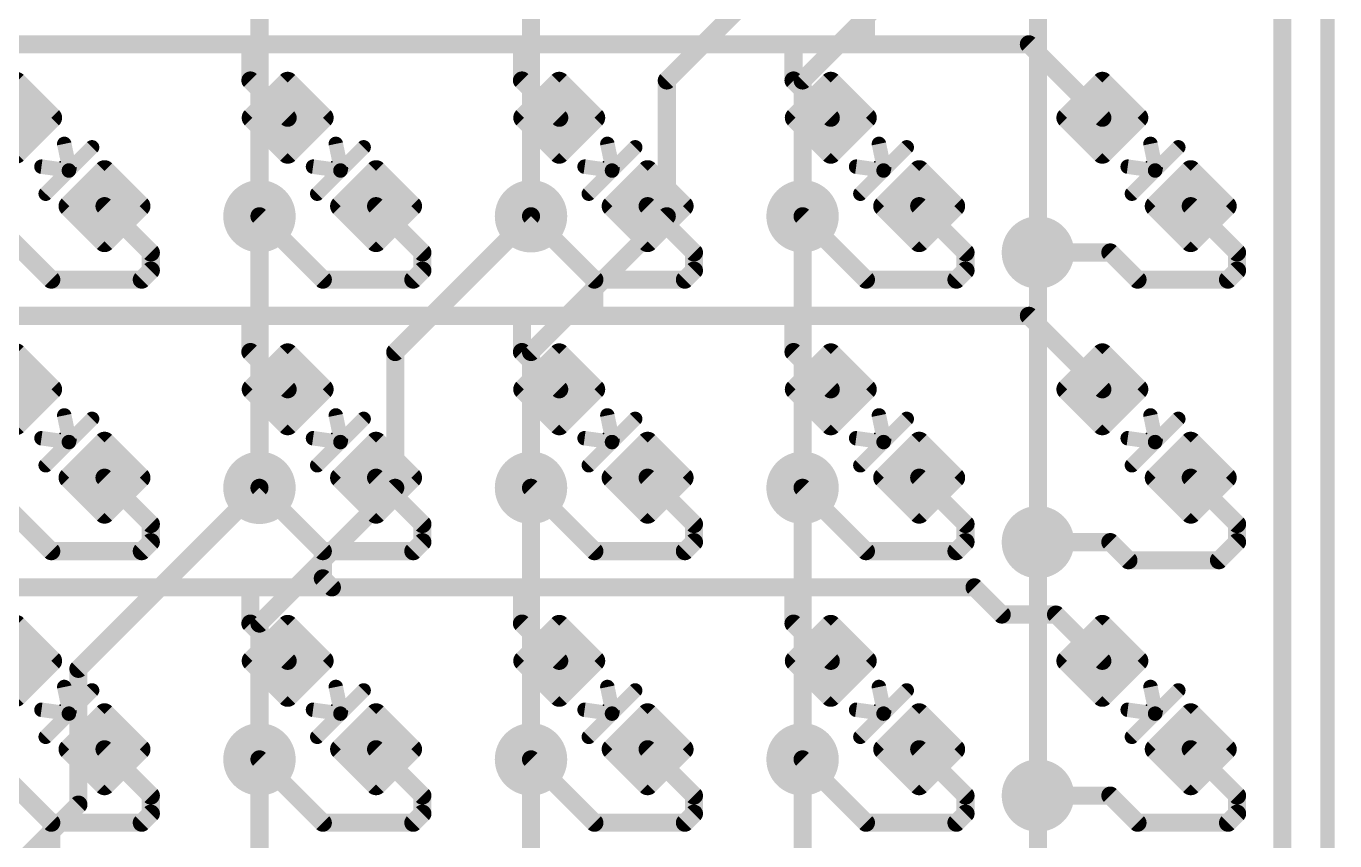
# Model space of a CAD drawing. Extents: x -39 to 68, y -22 to 43.
# Drawn here: x 9.68 to 28.04, y 18.41 to 29.84 of the extents above; entities that cross this region are included whole.
import ezdxf

# ---------------------------------------------------------------- set-up
doc = ezdxf.new("R2010")
doc.units = 0
for name, color, linetype in [('1', 12, 'CONTINUOUS'), ('16', 132, 'CONTINUOUS'), ('18', 110, 'CONTINUOUS'), ('20', 53, 'CONTINUOUS'), ('21', 41, 'CONTINUOUS'), ('23', 53, 'CONTINUOUS'), ('51', 53, 'CONTINUOUS')]:
    doc.layers.add(name, color=color, linetype=linetype)

# ---------------------------------------------------------------- blocks, each defined once
blk = doc.blocks.new('RECT160000X160000R30')
at = {"const_width": 0.15}
blk.add_lwpolyline([(0.425, -0.35), (0.425, 0.35, 0.4142), (0.35, 0.425), (-0.35, 0.425, 0.4142), (-0.425, 0.35), (-0.425, -0.35, 0.4142), (-0.35, -0.425), (0.35, -0.425, 0.4142)], format="xyb", close=True, dxfattribs=at)
blk.add_solid([(-0.3754, -0.3754), (0.3754, -0.3754), (-0.3754, 0.3754), (0.3754, 0.3754)])
blk = doc.blocks.new('ROUNDV')
at = {"const_width": 0.5}
blk.add_lwpolyline([(0, -0.25, 1), (0, 0.25, 1), (0, -0.25)], format="xyb", dxfattribs=at)

msp = doc.modelspace()

# ---------------------------------------------------------------- linework, layer by layer
at = {"layer": '1', "const_width": 0.254}
for points in [[(21.463, 30.099), (21.463, 29.591)], [(9.017, 29.591), (12.827, 29.591)], [(12.827, 29.591), (16.637, 29.591)], [(12.827, 29.083), (12.827, 29.591)], [(16.637, 29.591), (20.447, 29.591)], [(16.637, 29.083), (16.637, 29.591)], [(20.447, 29.591), (21.463, 29.591)], [(20.447, 29.083), (20.447, 29.591)], [(21.463, 29.591), (23.749, 29.591)], [(23.749, 29.591), (24.7799, 28.5601)], [(13.3499, 28.5601), (12.827, 29.083)], [(17.1599, 28.5601), (16.637, 29.083)], [(20.9699, 28.5601), (20.447, 29.083)], [(13.3499, 28.5601), (13.3499, 28.5601)], [(17.1599, 28.5601), (17.1599, 28.5601)], [(20.9699, 28.5601), (20.9699, 28.5601)], [(10.7801, 27.3199), (10.7801, 27.3199)], [(10.7801, 27.3199), (11.43, 26.67)], [(14.5901, 27.3199), (14.5901, 27.3199)], [(14.5901, 27.3199), (15.24, 26.67)], [(18.4001, 27.3199), (18.4001, 27.3199)], [(18.4001, 27.3199), (19.05, 26.67)], [(22.2101, 27.3199), (22.2101, 27.3199)], [(22.2101, 27.3199), (22.86, 26.67)], [(26.0201, 27.3199), (26.0201, 27.3199)], [(26.0201, 27.3199), (26.67, 26.67)], [(10.033, 26.289), (9.144, 27.178)], [(13.843, 26.289), (12.954, 27.178)], [(17.653, 26.289), (16.764, 27.178)], [(21.463, 26.289), (20.574, 27.178)], [(11.43, 26.67), (11.43, 26.416)], [(15.24, 26.67), (15.24, 26.416)], [(19.05, 26.67), (19.05, 26.416)], [(22.86, 26.67), (22.86, 26.416)], [(23.876, 26.67), (24.892, 26.67)], [(25.273, 26.289), (24.892, 26.67)], [(26.67, 26.67), (26.67, 26.416)], [(11.43, 26.416), (11.303, 26.289)], [(15.24, 26.416), (15.113, 26.289)], [(19.05, 26.416), (18.923, 26.289)], [(22.86, 26.416), (22.733, 26.289)], [(26.67, 26.416), (26.543, 26.289)], [(11.303, 26.289), (10.033, 26.289)], [(15.113, 26.289), (13.843, 26.289)], [(18.923, 26.289), (17.653, 26.289)], [(17.653, 26.289), (17.653, 25.781)], [(22.733, 26.289), (21.463, 26.289)], [(26.543, 26.289), (25.273, 26.289)], [(9.017, 25.781), (12.827, 25.781)], [(12.827, 25.781), (16.637, 25.781)], [(12.827, 25.273), (12.827, 25.781)], [(16.637, 25.781), (17.653, 25.781)], [(16.637, 25.273), (16.637, 25.781)], [(17.653, 25.781), (20.447, 25.781)], [(20.447, 25.781), (23.749, 25.781)], [(20.447, 25.273), (20.447, 25.781)], [(23.749, 25.781), (24.7799, 24.7501)], [(13.3499, 24.7501), (12.827, 25.273)], [(17.1599, 24.7501), (16.637, 25.273)], [(20.9699, 24.7501), (20.447, 25.273)], [(13.3499, 24.7501), (13.3499, 24.7501)], [(17.1599, 24.7501), (17.1599, 24.7501)], [(20.9699, 24.7501), (20.9699, 24.7501)], [(10.7801, 23.5099), (10.7801, 23.5099)], [(10.7801, 23.5099), (11.43, 22.86)], [(14.5901, 23.5099), (14.5901, 23.5099)], [(14.5901, 23.5099), (15.24, 22.86)], [(18.4001, 23.5099), (18.4001, 23.5099)], [(18.4001, 23.5099), (19.05, 22.86)], [(22.2101, 23.5099), (22.2101, 23.5099)], [(22.2101, 23.5099), (22.86, 22.86)], [(26.0201, 23.5099), (26.0201, 23.5099)], [(26.0201, 23.5099), (26.67, 22.86)], [(10.033, 22.479), (9.144, 23.368)], [(13.843, 22.479), (12.954, 23.368)], [(17.653, 22.479), (16.764, 23.368)], [(21.463, 22.479), (20.574, 23.368)], [(11.43, 22.86), (11.43, 22.606)], [(15.24, 22.86), (15.24, 22.606)], [(19.05, 22.86), (19.05, 22.606)], [(22.86, 22.86), (22.86, 22.606)], [(26.67, 22.86), (26.67, 22.606)], [(11.303, 22.479), (10.033, 22.479)], [(11.43, 22.606), (11.303, 22.479)], [(15.113, 22.479), (13.843, 22.479)], [(13.843, 22.479), (13.843, 22.098)], [(15.24, 22.606), (15.113, 22.479)], [(18.923, 22.479), (17.653, 22.479)], [(19.05, 22.606), (18.923, 22.479)], [(22.733, 22.479), (21.463, 22.479)], [(22.86, 22.606), (22.733, 22.479)], [(23.876, 22.606), (24.892, 22.606)], [(24.892, 22.606), (25.146, 22.352)], [(26.416, 22.352), (26.67, 22.606)], [(25.146, 22.352), (26.416, 22.352)], [(13.843, 22.098), (13.97, 21.971)], [(9.017, 21.971), (12.827, 21.971)], [(12.827, 21.971), (13.97, 21.971)], [(12.827, 21.463), (12.827, 21.971)], [(13.97, 21.971), (16.637, 21.971)], [(16.637, 21.971), (20.447, 21.971)], [(16.637, 21.463), (16.637, 21.971)], [(20.447, 21.463), (20.447, 21.971)], [(20.447, 21.971), (22.987, 21.971)], [(22.987, 21.971), (23.368, 21.59)], [(23.368, 21.59), (24.13, 21.59)], [(24.13, 21.59), (24.7799, 20.9401)], [(13.3499, 20.9401), (12.827, 21.463)], [(17.1599, 20.9401), (16.637, 21.463)], [(20.9699, 20.9401), (20.447, 21.463)], [(13.3499, 20.9401), (13.3499, 20.9401)], [(17.1599, 20.9401), (17.1599, 20.9401)], [(20.9699, 20.9401), (20.9699, 20.9401)], [(10.033, 18.669), (9.144, 19.558)], [(10.7801, 19.6999), (10.7801, 19.6999)], [(10.7801, 19.6999), (11.43, 19.05)], [(13.843, 18.669), (12.954, 19.558)], [(14.5901, 19.6999), (14.5901, 19.6999)], [(14.5901, 19.6999), (15.24, 19.05)], [(17.653, 18.669), (16.764, 19.558)], [(18.4001, 19.6999), (18.4001, 19.6999)], [(18.4001, 19.6999), (19.05, 19.05)], [(21.463, 18.669), (20.574, 19.558)], [(22.2101, 19.6999), (22.2101, 19.6999)], [(22.2101, 19.6999), (22.86, 19.05)], [(26.0201, 19.6999), (26.0201, 19.6999)], [(26.0201, 19.6999), (26.67, 19.05)], [(11.43, 19.05), (11.43, 18.796)], [(15.24, 19.05), (15.24, 18.796)], [(19.05, 19.05), (19.05, 18.796)], [(22.86, 19.05), (22.86, 18.796)], [(23.876, 19.05), (24.892, 19.05)], [(24.892, 19.05), (25.273, 18.669)], [(26.67, 19.05), (26.67, 18.796)], [(11.43, 18.796), (11.303, 18.669)], [(15.24, 18.796), (15.113, 18.669)], [(19.05, 18.796), (18.923, 18.669)], [(22.86, 18.796), (22.733, 18.669)], [(26.67, 18.796), (26.543, 18.669)], [(11.303, 18.669), (10.033, 18.669)], [(10.033, 18.669), (10.033, 18.161)], [(15.113, 18.669), (13.843, 18.669)], [(18.923, 18.669), (17.653, 18.669)], [(22.733, 18.669), (21.463, 18.669)], [(26.543, 18.669), (25.273, 18.669)]]:
    msp.add_lwpolyline(points, dxfattribs=at)
at = {"layer": '1', "const_width": 0.127}
for points in [[(12.827, 29.6545, 1), (12.827, 29.5275)], [(12.8905, 29.591, 1), (12.7635, 29.591)], [(12.827, 29.5275, 1), (12.827, 29.6545)], [(16.637, 29.6545, 1), (16.637, 29.5275)], [(16.7005, 29.591, 1), (16.5735, 29.591)], [(16.637, 29.5275, 1), (16.637, 29.6545)], [(20.447, 29.6545, 1), (20.447, 29.5275)], [(20.5105, 29.591, 1), (20.3835, 29.591)], [(20.447, 29.5275, 1), (20.447, 29.6545)], [(21.463, 29.6545, 1), (21.463, 29.5275)], [(21.3995, 29.591, 1), (21.5265, 29.591)], [(21.463, 29.5275, 1), (21.463, 29.6545)], [(23.7939, 29.6359, 1), (23.7041, 29.5461)], [(23.749, 29.5275, 1), (23.749, 29.6545)], [(12.8719, 29.1279, 1), (12.7821, 29.0381)], [(16.6819, 29.1279, 1), (16.5921, 29.0381)], [(20.4919, 29.1279, 1), (20.4021, 29.0381)], [(12.7635, 29.083, 1), (12.8905, 29.083)], [(16.5735, 29.083, 1), (16.7005, 29.083)], [(20.3835, 29.083, 1), (20.5105, 29.083)], [(13.4134, 28.5601, 1), (13.2864, 28.5601)], [(13.305, 28.5152, 1), (13.3948, 28.605)], [(17.2234, 28.5601, 1), (17.0964, 28.5601)], [(17.115, 28.5152, 1), (17.2048, 28.605)], [(21.0334, 28.5601, 1), (20.9064, 28.5601)], [(20.925, 28.5152, 1), (21.0148, 28.605)], [(24.735, 28.5152, 1), (24.8248, 28.605)], [(13.2864, 28.5601, 1), (13.4134, 28.5601)], [(17.0964, 28.5601, 1), (17.2234, 28.5601)], [(20.9064, 28.5601, 1), (21.0334, 28.5601)], [(10.7801, 27.3834, 1), (10.7801, 27.2564)], [(10.825, 27.3648, 1), (10.7352, 27.275)], [(10.7801, 27.2564, 1), (10.7801, 27.3834)], [(14.5901, 27.3834, 1), (14.5901, 27.2564)], [(14.635, 27.3648, 1), (14.5452, 27.275)], [(14.5901, 27.2564, 1), (14.5901, 27.3834)], [(18.4001, 27.3834, 1), (18.4001, 27.2564)], [(18.445, 27.3648, 1), (18.3552, 27.275)], [(18.4001, 27.2564, 1), (18.4001, 27.3834)], [(22.2101, 27.3834, 1), (22.2101, 27.2564)], [(22.255, 27.3648, 1), (22.1652, 27.275)], [(22.2101, 27.2564, 1), (22.2101, 27.3834)], [(26.0201, 27.3834, 1), (26.0201, 27.2564)], [(26.065, 27.3648, 1), (25.9752, 27.275)], [(26.0201, 27.2564, 1), (26.0201, 27.3834)], [(12.9989, 27.2229, 1), (12.9091, 27.1331)], [(16.8089, 27.2229, 1), (16.7191, 27.1331)], [(20.6189, 27.2229, 1), (20.5291, 27.1331)], [(11.4935, 26.67, 1), (11.3665, 26.67)], [(11.3851, 26.6251, 1), (11.4749, 26.7149)], [(15.3035, 26.67, 1), (15.1765, 26.67)], [(15.1951, 26.6251, 1), (15.2849, 26.7149)], [(19.1135, 26.67, 1), (18.9865, 26.67)], [(19.0051, 26.6251, 1), (19.0949, 26.7149)], [(22.9235, 26.67, 1), (22.7965, 26.67)], [(22.8151, 26.6251, 1), (22.9049, 26.7149)], [(23.876, 26.7335, 1), (23.876, 26.6065)], [(24.9369, 26.7149, 1), (24.8471, 26.6251)], [(24.892, 26.6065, 1), (24.892, 26.7335)], [(26.7335, 26.67, 1), (26.6065, 26.67)], [(26.6251, 26.6251, 1), (26.7149, 26.7149)], [(11.3665, 26.416, 1), (11.4935, 26.416)], [(11.4749, 26.3711, 1), (11.3851, 26.4609)], [(15.1765, 26.416, 1), (15.3035, 26.416)], [(15.2849, 26.3711, 1), (15.1951, 26.4609)], [(18.9865, 26.416, 1), (19.1135, 26.416)], [(19.0949, 26.3711, 1), (19.0051, 26.4609)], [(22.7965, 26.416, 1), (22.9235, 26.416)], [(22.9049, 26.3711, 1), (22.8151, 26.4609)], [(26.6065, 26.416, 1), (26.7335, 26.416)], [(26.7149, 26.3711, 1), (26.6251, 26.4609)], [(10.033, 26.3525, 1), (10.033, 26.2255)], [(9.9881, 26.2441, 1), (10.0779, 26.3339)], [(11.2581, 26.3339, 1), (11.3479, 26.2441)], [(11.303, 26.2255, 1), (11.303, 26.3525)], [(13.843, 26.3525, 1), (13.843, 26.2255)], [(13.7981, 26.2441, 1), (13.8879, 26.3339)], [(15.0681, 26.3339, 1), (15.1579, 26.2441)], [(15.113, 26.2255, 1), (15.113, 26.3525)], [(17.653, 26.3525, 1), (17.653, 26.2255)], [(17.7165, 26.289, 1), (17.5895, 26.289)], [(17.6081, 26.2441, 1), (17.6979, 26.3339)], [(18.8781, 26.3339, 1), (18.9679, 26.2441)], [(18.923, 26.2255, 1), (18.923, 26.3525)], [(21.463, 26.3525, 1), (21.463, 26.2255)], [(21.4181, 26.2441, 1), (21.5079, 26.3339)], [(22.6881, 26.3339, 1), (22.7779, 26.2441)], [(22.733, 26.2255, 1), (22.733, 26.3525)], [(25.273, 26.3525, 1), (25.273, 26.2255)], [(25.2281, 26.2441, 1), (25.3179, 26.3339)], [(26.4981, 26.3339, 1), (26.5879, 26.2441)], [(26.543, 26.2255, 1), (26.543, 26.3525)], [(12.827, 25.8445, 1), (12.827, 25.7175)], [(12.8905, 25.781, 1), (12.7635, 25.781)], [(12.827, 25.7175, 1), (12.827, 25.8445)], [(16.637, 25.8445, 1), (16.637, 25.7175)], [(16.7005, 25.781, 1), (16.5735, 25.781)], [(16.637, 25.7175, 1), (16.637, 25.8445)], [(17.653, 25.8445, 1), (17.653, 25.7175)], [(17.653, 25.7175, 1), (17.653, 25.8445)], [(20.447, 25.8445, 1), (20.447, 25.7175)], [(20.5105, 25.781, 1), (20.3835, 25.781)], [(20.447, 25.7175, 1), (20.447, 25.8445)], [(23.7939, 25.8259, 1), (23.7041, 25.7361)], [(23.749, 25.7175, 1), (23.749, 25.8445)], [(17.5895, 25.781, 1), (17.7165, 25.781)], [(12.8719, 25.3179, 1), (12.7821, 25.2281)], [(16.6819, 25.3179, 1), (16.5921, 25.2281)], [(20.4919, 25.3179, 1), (20.4021, 25.2281)], [(12.7635, 25.273, 1), (12.8905, 25.273)], [(16.5735, 25.273, 1), (16.7005, 25.273)], [(20.3835, 25.273, 1), (20.5105, 25.273)], [(13.4134, 24.7501, 1), (13.2864, 24.7501)], [(13.2864, 24.7501, 1), (13.4134, 24.7501)], [(13.305, 24.7052, 1), (13.3948, 24.795)], [(17.2234, 24.7501, 1), (17.0964, 24.7501)], [(17.0964, 24.7501, 1), (17.2234, 24.7501)], [(17.115, 24.7052, 1), (17.2048, 24.795)], [(21.0334, 24.7501, 1), (20.9064, 24.7501)], [(20.9064, 24.7501, 1), (21.0334, 24.7501)], [(20.925, 24.7052, 1), (21.0148, 24.795)], [(24.735, 24.7052, 1), (24.8248, 24.795)], [(10.7801, 23.5734, 1), (10.7801, 23.4464)], [(10.825, 23.5548, 1), (10.7352, 23.465)], [(10.7801, 23.4464, 1), (10.7801, 23.5734)], [(14.5901, 23.5734, 1), (14.5901, 23.4464)], [(14.635, 23.5548, 1), (14.5452, 23.465)], [(14.5901, 23.4464, 1), (14.5901, 23.5734)], [(18.4001, 23.5734, 1), (18.4001, 23.4464)], [(18.445, 23.5548, 1), (18.3552, 23.465)], [(18.4001, 23.4464, 1), (18.4001, 23.5734)], [(22.2101, 23.5734, 1), (22.2101, 23.4464)], [(22.255, 23.5548, 1), (22.1652, 23.465)], [(22.2101, 23.4464, 1), (22.2101, 23.5734)], [(26.0201, 23.5734, 1), (26.0201, 23.4464)], [(26.065, 23.5548, 1), (25.9752, 23.465)], [(26.0201, 23.4464, 1), (26.0201, 23.5734)], [(12.9989, 23.4129, 1), (12.9091, 23.3231)], [(16.8089, 23.4129, 1), (16.7191, 23.3231)], [(20.6189, 23.4129, 1), (20.5291, 23.3231)], [(11.4935, 22.86, 1), (11.3665, 22.86)], [(11.3851, 22.8151, 1), (11.4749, 22.9049)], [(15.3035, 22.86, 1), (15.1765, 22.86)], [(15.1951, 22.8151, 1), (15.2849, 22.9049)], [(19.1135, 22.86, 1), (18.9865, 22.86)], [(19.0051, 22.8151, 1), (19.0949, 22.9049)], [(22.9235, 22.86, 1), (22.7965, 22.86)], [(22.8151, 22.8151, 1), (22.9049, 22.9049)], [(26.7335, 22.86, 1), (26.6065, 22.86)], [(26.6251, 22.8151, 1), (26.7149, 22.9049)], [(10.033, 22.5425, 1), (10.033, 22.4155)], [(9.9881, 22.4341, 1), (10.0779, 22.5239)], [(11.2581, 22.5239, 1), (11.3479, 22.4341)], [(11.303, 22.4155, 1), (11.303, 22.5425)], [(11.3665, 22.606, 1), (11.4935, 22.606)], [(11.4749, 22.5611, 1), (11.3851, 22.6509)], [(13.843, 22.5425, 1), (13.843, 22.4155)], [(13.9065, 22.479, 1), (13.7795, 22.479)], [(13.7981, 22.4341, 1), (13.8879, 22.5239)], [(15.0681, 22.5239, 1), (15.1579, 22.4341)], [(15.113, 22.4155, 1), (15.113, 22.5425)], [(15.1765, 22.606, 1), (15.3035, 22.606)], [(15.2849, 22.5611, 1), (15.1951, 22.6509)], [(17.653, 22.5425, 1), (17.653, 22.4155)], [(17.6081, 22.4341, 1), (17.6979, 22.5239)], [(18.8781, 22.5239, 1), (18.9679, 22.4341)], [(18.923, 22.4155, 1), (18.923, 22.5425)], [(18.9865, 22.606, 1), (19.1135, 22.606)], [(19.0949, 22.5611, 1), (19.0051, 22.6509)], [(21.463, 22.5425, 1), (21.463, 22.4155)], [(21.4181, 22.4341, 1), (21.5079, 22.5239)], [(22.6881, 22.5239, 1), (22.7779, 22.4341)], [(22.733, 22.4155, 1), (22.733, 22.5425)], [(22.7965, 22.606, 1), (22.9235, 22.606)], [(22.9049, 22.5611, 1), (22.8151, 22.6509)], [(23.876, 22.6695, 1), (23.876, 22.5425)], [(24.9369, 22.6509, 1), (24.8471, 22.5611)], [(24.892, 22.5425, 1), (24.892, 22.6695)], [(26.6065, 22.606, 1), (26.7335, 22.606)], [(26.7149, 22.5611, 1), (26.6251, 22.6509)], [(25.146, 22.4155, 1), (25.146, 22.2885)], [(25.1011, 22.3071, 1), (25.1909, 22.3969)], [(26.3711, 22.3969, 1), (26.4609, 22.3071)], [(26.416, 22.2885, 1), (26.416, 22.4155)], [(13.8879, 22.1429, 1), (13.7981, 22.0531)], [(12.827, 22.0345, 1), (12.827, 21.9075)], [(12.8905, 21.971, 1), (12.7635, 21.971)], [(12.827, 21.9075, 1), (12.827, 22.0345)], [(13.7795, 22.098, 1), (13.9065, 22.098)], [(13.97, 22.0345, 1), (13.97, 21.9075)], [(13.9251, 21.9261, 1), (14.0149, 22.0159)], [(13.97, 21.9075, 1), (13.97, 22.0345)], [(16.637, 22.0345, 1), (16.637, 21.9075)], [(16.7005, 21.971, 1), (16.5735, 21.971)], [(16.637, 21.9075, 1), (16.637, 22.0345)], [(20.5105, 21.971, 1), (20.3835, 21.971)], [(20.447, 22.0345, 1), (20.447, 21.9075)], [(20.447, 21.9075, 1), (20.447, 22.0345)], [(23.0319, 22.0159, 1), (22.9421, 21.9261)], [(22.987, 21.9075, 1), (22.987, 22.0345)], [(23.368, 21.6535, 1), (23.368, 21.5265)], [(23.3231, 21.5451, 1), (23.4129, 21.6349)], [(24.1749, 21.6349, 1), (24.0851, 21.5451)], [(24.13, 21.5265, 1), (24.13, 21.6535)], [(12.8719, 21.5079, 1), (12.7821, 21.4181)], [(12.7635, 21.463, 1), (12.8905, 21.463)], [(16.6819, 21.5079, 1), (16.5921, 21.4181)], [(16.5735, 21.463, 1), (16.7005, 21.463)], [(20.4919, 21.5079, 1), (20.4021, 21.4181)], [(20.3835, 21.463, 1), (20.5105, 21.463)], [(13.4134, 20.9401, 1), (13.2864, 20.9401)], [(13.2864, 20.9401, 1), (13.4134, 20.9401)], [(13.305, 20.8952, 1), (13.3948, 20.985)], [(17.2234, 20.9401, 1), (17.0964, 20.9401)], [(17.0964, 20.9401, 1), (17.2234, 20.9401)], [(17.115, 20.8952, 1), (17.2048, 20.985)], [(21.0334, 20.9401, 1), (20.9064, 20.9401)], [(20.9064, 20.9401, 1), (21.0334, 20.9401)], [(20.925, 20.8952, 1), (21.0148, 20.985)], [(24.735, 20.8952, 1), (24.8248, 20.985)], [(10.7801, 19.7634, 1), (10.7801, 19.6364)], [(10.825, 19.7448, 1), (10.7352, 19.655)], [(10.7801, 19.6364, 1), (10.7801, 19.7634)], [(12.9989, 19.6029, 1), (12.9091, 19.5131)], [(14.5901, 19.7634, 1), (14.5901, 19.6364)], [(14.635, 19.7448, 1), (14.5452, 19.655)], [(14.5901, 19.6364, 1), (14.5901, 19.7634)], [(16.8089, 19.6029, 1), (16.7191, 19.5131)], [(18.4001, 19.7634, 1), (18.4001, 19.6364)], [(18.445, 19.7448, 1), (18.3552, 19.655)], [(18.4001, 19.6364, 1), (18.4001, 19.7634)], [(20.6189, 19.6029, 1), (20.5291, 19.5131)], [(22.2101, 19.7634, 1), (22.2101, 19.6364)], [(22.255, 19.7448, 1), (22.1652, 19.655)], [(22.2101, 19.6364, 1), (22.2101, 19.7634)], [(26.0201, 19.7634, 1), (26.0201, 19.6364)], [(26.065, 19.7448, 1), (25.9752, 19.655)], [(26.0201, 19.6364, 1), (26.0201, 19.7634)], [(11.4935, 19.05, 1), (11.3665, 19.05)], [(11.3851, 19.0051, 1), (11.4749, 19.0949)], [(15.3035, 19.05, 1), (15.1765, 19.05)], [(15.1951, 19.0051, 1), (15.2849, 19.0949)], [(19.1135, 19.05, 1), (18.9865, 19.05)], [(19.0051, 19.0051, 1), (19.0949, 19.0949)], [(22.9235, 19.05, 1), (22.7965, 19.05)], [(22.8151, 19.0051, 1), (22.9049, 19.0949)], [(23.876, 19.1135, 1), (23.876, 18.9865)], [(24.9369, 19.0949, 1), (24.8471, 19.0051)], [(24.892, 18.9865, 1), (24.892, 19.1135)], [(26.7335, 19.05, 1), (26.6065, 19.05)], [(26.6251, 19.0051, 1), (26.7149, 19.0949)], [(11.4749, 18.7511, 1), (11.3851, 18.8409)], [(15.2849, 18.7511, 1), (15.1951, 18.8409)], [(19.0949, 18.7511, 1), (19.0051, 18.8409)], [(22.9049, 18.7511, 1), (22.8151, 18.8409)], [(26.7149, 18.7511, 1), (26.6251, 18.8409)], [(10.033, 18.7325, 1), (10.033, 18.6055)], [(10.0965, 18.669, 1), (9.9695, 18.669)], [(9.9881, 18.6241, 1), (10.0779, 18.7139)], [(11.2581, 18.7139, 1), (11.3479, 18.6241)], [(11.303, 18.6055, 1), (11.303, 18.7325)], [(11.3665, 18.796, 1), (11.4935, 18.796)], [(13.843, 18.7325, 1), (13.843, 18.6055)], [(13.7981, 18.6241, 1), (13.8879, 18.7139)], [(15.0681, 18.7139, 1), (15.1579, 18.6241)], [(15.113, 18.6055, 1), (15.113, 18.7325)], [(15.1765, 18.796, 1), (15.3035, 18.796)], [(17.653, 18.7325, 1), (17.653, 18.6055)], [(17.6081, 18.6241, 1), (17.6979, 18.7139)], [(18.8781, 18.7139, 1), (18.9679, 18.6241)], [(18.923, 18.6055, 1), (18.923, 18.7325)], [(18.9865, 18.796, 1), (19.1135, 18.796)], [(21.463, 18.7325, 1), (21.463, 18.6055)], [(21.4181, 18.6241, 1), (21.5079, 18.7139)], [(22.6881, 18.7139, 1), (22.7779, 18.6241)], [(22.733, 18.6055, 1), (22.733, 18.7325)], [(22.7965, 18.796, 1), (22.9235, 18.796)], [(25.273, 18.7325, 1), (25.273, 18.6055)], [(25.2281, 18.6241, 1), (25.3179, 18.7139)], [(26.4981, 18.7139, 1), (26.5879, 18.6241)], [(26.543, 18.6055, 1), (26.543, 18.7325)], [(26.6065, 18.796, 1), (26.7335, 18.796)]]:
    msp.add_lwpolyline(points, format="xyb", dxfattribs=at)
at = {"layer": '16', "const_width": 0.254}
for points in [[(12.954, 30.988), (12.954, 27.178)], [(16.764, 30.988), (16.764, 27.178)], [(18.669, 29.083), (20.574, 30.988)], [(20.574, 29.083), (22.479, 30.988)], [(23.876, 30.48), (23.876, 26.67)], [(18.669, 27.178), (18.669, 29.083)], [(20.574, 27.178), (20.574, 29.083)], [(12.954, 27.178), (12.954, 23.368)], [(14.859, 25.273), (16.764, 27.178)], [(16.764, 25.273), (18.669, 27.178)], [(20.574, 27.178), (20.574, 23.368)], [(23.876, 26.67), (23.876, 22.606)], [(14.859, 25.273), (14.859, 23.368)], [(16.764, 23.368), (16.764, 25.273)], [(10.414, 20.828), (12.954, 23.368)], [(14.859, 23.368), (12.954, 21.463)], [(16.764, 23.368), (16.764, 19.558)], [(20.574, 23.368), (20.574, 19.558)], [(23.876, 22.606), (23.876, 19.05)], [(12.954, 21.463), (12.954, 19.558)], [(10.414, 20.828), (10.414, 18.923)], [(12.954, 19.558), (12.954, 15.748)], [(16.764, 19.558), (16.764, 15.748)], [(20.574, 19.558), (20.574, 15.748)], [(23.876, 19.05), (23.876, 15.24)], [(10.414, 18.923), (9.144, 17.653)]]:
    msp.add_lwpolyline(points, dxfattribs=at)
at = {"layer": '16', "const_width": 0.127}
for points in [[(18.7325, 29.083, 1), (18.6055, 29.083)], [(20.6375, 29.083, 1), (20.5105, 29.083)], [(18.6241, 29.1279, 1), (18.7139, 29.0381)], [(20.5291, 29.1279, 1), (20.6189, 29.0381)], [(13.0175, 27.178, 1), (12.8905, 27.178)], [(12.8905, 27.178, 1), (13.0175, 27.178)], [(16.7005, 27.178, 1), (16.8275, 27.178)], [(16.8089, 27.1331, 1), (16.7191, 27.2229)], [(18.6055, 27.178, 1), (18.7325, 27.178)], [(18.7139, 27.1331, 1), (18.6241, 27.2229)], [(20.6375, 27.178, 1), (20.5105, 27.178)], [(20.5105, 27.178, 1), (20.6375, 27.178)], [(23.9395, 26.67, 1), (23.8125, 26.67)], [(23.8125, 26.67, 1), (23.9395, 26.67)], [(14.9225, 25.273, 1), (14.7955, 25.273)], [(14.8141, 25.3179, 1), (14.9039, 25.2281)], [(16.8275, 25.273, 1), (16.7005, 25.273)], [(16.7191, 25.3179, 1), (16.8089, 25.2281)], [(12.8905, 23.368, 1), (13.0175, 23.368)], [(12.9989, 23.3231, 1), (12.9091, 23.4129)], [(14.7955, 23.368, 1), (14.9225, 23.368)], [(14.9039, 23.3231, 1), (14.8141, 23.4129)], [(16.8275, 23.368, 1), (16.7005, 23.368)], [(16.7005, 23.368, 1), (16.8275, 23.368)], [(20.6375, 23.368, 1), (20.5105, 23.368)], [(20.5105, 23.368, 1), (20.6375, 23.368)], [(23.9395, 22.606, 1), (23.8125, 22.606)], [(23.8125, 22.606, 1), (23.9395, 22.606)], [(13.0175, 21.463, 1), (12.8905, 21.463)], [(12.9091, 21.5079, 1), (12.9989, 21.4181)], [(10.4775, 20.828, 1), (10.3505, 20.828)], [(10.3691, 20.8729, 1), (10.4589, 20.7831)], [(13.0175, 19.558, 1), (12.8905, 19.558)], [(16.8275, 19.558, 1), (16.7005, 19.558)], [(20.6375, 19.558, 1), (20.5105, 19.558)], [(12.8905, 19.558, 1), (13.0175, 19.558)], [(16.7005, 19.558, 1), (16.8275, 19.558)], [(20.5105, 19.558, 1), (20.6375, 19.558)], [(23.9395, 19.05, 1), (23.8125, 19.05)], [(23.8125, 19.05, 1), (23.9395, 19.05)], [(10.3505, 18.923, 1), (10.4775, 18.923)], [(10.4589, 18.8781, 1), (10.3691, 18.9679)]]:
    msp.add_lwpolyline(points, format="xyb", dxfattribs=at)
at = {"layer": '20', "const_width": 0.2032}
msp.add_lwpolyline([(27.94, 43.18), (27.94, 6.35)], dxfattribs=at)
at = {"layer": '21', "const_width": 0.1016}
for points in [[(10.2652, 28.2038, 1), (10.1657, 28.1831)], [(14.0752, 28.2038, 1), (13.9757, 28.1831)], [(17.8852, 28.2038, 1), (17.7857, 28.1831)], [(21.6952, 28.2038, 1), (21.5957, 28.1831)], [(25.5052, 28.2038, 1), (25.4057, 28.1831)], [(10.6414, 28.1091, 1), (10.5696, 28.181)], [(14.4514, 28.1091, 1), (14.3796, 28.181)], [(18.2614, 28.1091, 1), (18.1896, 28.181)], [(22.0714, 28.1091, 1), (21.9996, 28.181)], [(25.8814, 28.1091, 1), (25.8096, 28.181)], [(9.9027, 27.924, 1), (9.8886, 27.8234)], [(10.2375, 27.8383, 1), (10.337, 27.859)], [(10.3161, 27.7839, 1), (10.2443, 27.8557)], [(10.2732, 27.7695, 1), (10.2873, 27.8701)], [(13.7127, 27.924, 1), (13.6986, 27.8234)], [(14.0475, 27.8383, 1), (14.147, 27.859)], [(14.1261, 27.7839, 1), (14.0543, 27.8557)], [(14.0832, 27.7695, 1), (14.0973, 27.8701)], [(17.5227, 27.924, 1), (17.5086, 27.8234)], [(17.8575, 27.8383, 1), (17.957, 27.859)], [(17.9361, 27.7839, 1), (17.8643, 27.8557)], [(17.8932, 27.7695, 1), (17.9073, 27.8701)], [(21.3327, 27.924, 1), (21.3186, 27.8234)], [(21.6675, 27.8383, 1), (21.767, 27.859)], [(21.7461, 27.7839, 1), (21.6743, 27.8557)], [(21.7032, 27.7695, 1), (21.7173, 27.8701)], [(25.1427, 27.924, 1), (25.1286, 27.8234)], [(25.4775, 27.8383, 1), (25.577, 27.859)], [(25.5561, 27.7839, 1), (25.4843, 27.8557)], [(25.5132, 27.7695, 1), (25.5273, 27.8701)], [(10.2443, 27.8557, 1), (10.3161, 27.7839)], [(14.0543, 27.8557, 1), (14.1261, 27.7839)], [(17.8643, 27.8557, 1), (17.9361, 27.7839)], [(21.6743, 27.8557, 1), (21.7461, 27.7839)], [(25.4843, 27.8557, 1), (25.5561, 27.7839)], [(9.919, 27.5304, 1), (9.9909, 27.4586)], [(13.729, 27.5304, 1), (13.8009, 27.4586)], [(17.539, 27.5304, 1), (17.6109, 27.4586)], [(21.349, 27.5304, 1), (21.4209, 27.4586)], [(25.159, 27.5304, 1), (25.2309, 27.4586)], [(10.2652, 24.3938, 1), (10.1657, 24.3731)], [(10.6414, 24.2991, 1), (10.5696, 24.371)], [(14.0752, 24.3938, 1), (13.9757, 24.3731)], [(14.4514, 24.2991, 1), (14.3796, 24.371)], [(17.8852, 24.3938, 1), (17.7857, 24.3731)], [(18.2614, 24.2991, 1), (18.1896, 24.371)], [(21.6952, 24.3938, 1), (21.5957, 24.3731)], [(22.0714, 24.2991, 1), (21.9996, 24.371)], [(25.5052, 24.3938, 1), (25.4057, 24.3731)], [(25.8814, 24.2991, 1), (25.8096, 24.371)], [(9.9027, 24.114, 1), (9.8886, 24.0134)], [(10.2443, 24.0457, 1), (10.3161, 23.9739)], [(10.2375, 24.0283, 1), (10.337, 24.049)], [(10.3161, 23.9739, 1), (10.2443, 24.0457)], [(10.2732, 23.9595, 1), (10.2873, 24.0601)], [(13.7127, 24.114, 1), (13.6986, 24.0134)], [(14.0543, 24.0457, 1), (14.1261, 23.9739)], [(14.0475, 24.0283, 1), (14.147, 24.049)], [(14.1261, 23.9739, 1), (14.0543, 24.0457)], [(14.0832, 23.9595, 1), (14.0973, 24.0601)], [(17.5227, 24.114, 1), (17.5086, 24.0134)], [(17.8643, 24.0457, 1), (17.9361, 23.9739)], [(17.8575, 24.0283, 1), (17.957, 24.049)], [(17.9361, 23.9739, 1), (17.8643, 24.0457)], [(17.8932, 23.9595, 1), (17.9073, 24.0601)], [(21.3327, 24.114, 1), (21.3186, 24.0134)], [(21.6743, 24.0457, 1), (21.7461, 23.9739)], [(21.6675, 24.0283, 1), (21.767, 24.049)], [(21.7461, 23.9739, 1), (21.6743, 24.0457)], [(21.7032, 23.9595, 1), (21.7173, 24.0601)], [(25.1427, 24.114, 1), (25.1286, 24.0134)], [(25.4843, 24.0457, 1), (25.5561, 23.9739)], [(25.4775, 24.0283, 1), (25.577, 24.049)], [(25.5561, 23.9739, 1), (25.4843, 24.0457)], [(25.5132, 23.9595, 1), (25.5273, 24.0601)], [(9.919, 23.7204, 1), (9.9909, 23.6486)], [(13.729, 23.7204, 1), (13.8009, 23.6486)], [(17.539, 23.7204, 1), (17.6109, 23.6486)], [(21.349, 23.7204, 1), (21.4209, 23.6486)], [(25.159, 23.7204, 1), (25.2309, 23.6486)], [(10.2652, 20.5838, 1), (10.1657, 20.5631)], [(10.6414, 20.4891, 1), (10.5696, 20.561)], [(14.0752, 20.5838, 1), (13.9757, 20.5631)], [(14.4514, 20.4891, 1), (14.3796, 20.561)], [(17.8852, 20.5838, 1), (17.7857, 20.5631)], [(18.2614, 20.4891, 1), (18.1896, 20.561)], [(21.6952, 20.5838, 1), (21.5957, 20.5631)], [(22.0714, 20.4891, 1), (21.9996, 20.561)], [(25.5052, 20.5838, 1), (25.4057, 20.5631)], [(25.8814, 20.4891, 1), (25.8096, 20.561)], [(9.9027, 20.304, 1), (9.8886, 20.2034)], [(10.2443, 20.2357, 1), (10.3161, 20.1639)], [(10.2375, 20.2183, 1), (10.337, 20.239)], [(10.3161, 20.1639, 1), (10.2443, 20.2357)], [(10.2732, 20.1495, 1), (10.2873, 20.2501)], [(13.7127, 20.304, 1), (13.6986, 20.2034)], [(14.0543, 20.2357, 1), (14.1261, 20.1639)], [(14.0475, 20.2183, 1), (14.147, 20.239)], [(14.1261, 20.1639, 1), (14.0543, 20.2357)], [(14.0832, 20.1495, 1), (14.0973, 20.2501)], [(17.5227, 20.304, 1), (17.5086, 20.2034)], [(17.8643, 20.2357, 1), (17.9361, 20.1639)], [(17.8575, 20.2183, 1), (17.957, 20.239)], [(17.9361, 20.1639, 1), (17.8643, 20.2357)], [(17.8932, 20.1495, 1), (17.9073, 20.2501)], [(21.3327, 20.304, 1), (21.3186, 20.2034)], [(21.6743, 20.2357, 1), (21.7461, 20.1639)], [(21.6675, 20.2183, 1), (21.767, 20.239)], [(21.7461, 20.1639, 1), (21.6743, 20.2357)], [(21.7032, 20.1495, 1), (21.7173, 20.2501)], [(25.1427, 20.304, 1), (25.1286, 20.2034)], [(25.4843, 20.2357, 1), (25.5561, 20.1639)], [(25.4775, 20.2183, 1), (25.577, 20.239)], [(25.5561, 20.1639, 1), (25.4843, 20.2357)], [(25.5132, 20.1495, 1), (25.5273, 20.2501)], [(9.919, 19.9104, 1), (9.9909, 19.8386)], [(13.729, 19.9104, 1), (13.8009, 19.8386)], [(17.539, 19.9104, 1), (17.6109, 19.8386)], [(21.349, 19.9104, 1), (21.4209, 19.8386)], [(25.159, 19.9104, 1), (25.2309, 19.8386)]]:
    msp.add_lwpolyline(points, format="xyb", dxfattribs=at)
at = {"layer": '21', "const_width": 0.2032}
for points in [[(10.2873, 27.8486), (10.2154, 28.1934)], [(14.0973, 27.8486), (14.0254, 28.1934)], [(17.9073, 27.8486), (17.8354, 28.1934)], [(21.7173, 27.8486), (21.6454, 28.1934)], [(25.5273, 27.8486), (25.4554, 28.1934)], [(10.6055, 28.1451), (10.2802, 27.8198)], [(14.4155, 28.1451), (14.0902, 27.8198)], [(18.2255, 28.1451), (17.9002, 27.8198)], [(22.0355, 28.1451), (21.7102, 27.8198)], [(25.8455, 28.1451), (25.5202, 27.8198)], [(10.2802, 27.8198), (9.8957, 27.8737)], [(9.9549, 27.4945), (10.2802, 27.8198)], [(14.0902, 27.8198), (13.7057, 27.8737)], [(13.7649, 27.4945), (14.0902, 27.8198)], [(17.9002, 27.8198), (17.5157, 27.8737)], [(17.5749, 27.4945), (17.9002, 27.8198)], [(21.7102, 27.8198), (21.3257, 27.8737)], [(21.3849, 27.4945), (21.7102, 27.8198)], [(25.5202, 27.8198), (25.1357, 27.8737)], [(25.1949, 27.4945), (25.5202, 27.8198)], [(10.2873, 24.0386), (10.2154, 24.3834)], [(10.6055, 24.3351), (10.2802, 24.0098)], [(14.0973, 24.0386), (14.0254, 24.3834)], [(14.4155, 24.3351), (14.0902, 24.0098)], [(17.9073, 24.0386), (17.8354, 24.3834)], [(18.2255, 24.3351), (17.9002, 24.0098)], [(21.7173, 24.0386), (21.6454, 24.3834)], [(22.0355, 24.3351), (21.7102, 24.0098)], [(25.5273, 24.0386), (25.4554, 24.3834)], [(25.8455, 24.3351), (25.5202, 24.0098)], [(10.2802, 24.0098), (9.8957, 24.0637)], [(9.9549, 23.6845), (10.2802, 24.0098)], [(14.0902, 24.0098), (13.7057, 24.0637)], [(13.7649, 23.6845), (14.0902, 24.0098)], [(17.9002, 24.0098), (17.5157, 24.0637)], [(17.5749, 23.6845), (17.9002, 24.0098)], [(21.7102, 24.0098), (21.3257, 24.0637)], [(21.3849, 23.6845), (21.7102, 24.0098)], [(25.5202, 24.0098), (25.1357, 24.0637)], [(25.1949, 23.6845), (25.5202, 24.0098)], [(10.2873, 20.2286), (10.2154, 20.5734)], [(10.6055, 20.5251), (10.2802, 20.1998)], [(14.0973, 20.2286), (14.0254, 20.5734)], [(14.4155, 20.5251), (14.0902, 20.1998)], [(17.9073, 20.2286), (17.8354, 20.5734)], [(18.2255, 20.5251), (17.9002, 20.1998)], [(21.7173, 20.2286), (21.6454, 20.5734)], [(22.0355, 20.5251), (21.7102, 20.1998)], [(25.5273, 20.2286), (25.4554, 20.5734)], [(25.8455, 20.5251), (25.5202, 20.1998)], [(10.2802, 20.1998), (9.8957, 20.2537)], [(9.9549, 19.8745), (10.2802, 20.1998)], [(14.0902, 20.1998), (13.7057, 20.2537)], [(13.7649, 19.8745), (14.0902, 20.1998)], [(17.9002, 20.1998), (17.5157, 20.2537)], [(17.5749, 19.8745), (17.9002, 20.1998)], [(21.7102, 20.1998), (21.3257, 20.2537)], [(21.3849, 19.8745), (21.7102, 20.1998)], [(25.5202, 20.1998), (25.1357, 20.2537)], [(25.1949, 19.8745), (25.5202, 20.1998)]]:
    msp.add_lwpolyline(points, dxfattribs=at)
at = {"layer": '23'}
for p in [(10.16, 27.94), (13.97, 27.94), (17.78, 27.94), (21.59, 27.94), (25.4, 27.94), (10.16, 24.13), (13.97, 24.13), (17.78, 24.13), (21.59, 24.13), (25.4, 24.13), (10.16, 20.32), (13.97, 20.32), (17.78, 20.32), (21.59, 20.32), (25.4, 20.32)]:
    msp.add_point(p, dxfattribs=at)
at = {"layer": '51', "const_width": 0.254}
msp.add_lwpolyline([(27.305, 37.465), (27.305, 6.985)], dxfattribs=at)

# ---------------------------------------------------------------- block references
at = {"layer": '1', "rotation": 225}
for p in [(9.5399, 28.5601), (13.3499, 28.5601), (17.1599, 28.5601), (20.9699, 28.5601), (24.7799, 28.5601), (10.7801, 27.3199), (14.5901, 27.3199), (18.4001, 27.3199), (22.2101, 27.3199), (26.0201, 27.3199), (9.5399, 24.7501), (13.3499, 24.7501), (17.1599, 24.7501), (20.9699, 24.7501), (24.7799, 24.7501), (10.7801, 23.5099), (14.5901, 23.5099), (18.4001, 23.5099), (22.2101, 23.5099), (26.0201, 23.5099), (9.5399, 20.9401), (13.3499, 20.9401), (17.1599, 20.9401), (20.9699, 20.9401), (24.7799, 20.9401), (10.7801, 19.6999), (14.5901, 19.6999), (18.4001, 19.6999), (22.2101, 19.6999), (26.0201, 19.6999)]:
    msp.add_blockref('RECT160000X160000R30', p, dxfattribs=at)
at = {"layer": '18', "xscale": 1.016, "yscale": 1.016}
for p in [(12.954, 27.178), (12.954, 27.178), (16.764, 27.178), (16.764, 27.178), (20.574, 27.178), (20.574, 27.178), (23.876, 26.67), (23.876, 26.67), (12.954, 23.368), (12.954, 23.368), (16.764, 23.368), (16.764, 23.368), (20.574, 23.368), (20.574, 23.368), (23.876, 22.606), (23.876, 22.606), (12.954, 19.558), (12.954, 19.558), (16.764, 19.558), (16.764, 19.558), (20.574, 19.558), (20.574, 19.558), (23.876, 19.05), (23.876, 19.05)]:
    msp.add_blockref('ROUNDV', p, dxfattribs=at)

doc.saveas('drawing.dxf')
